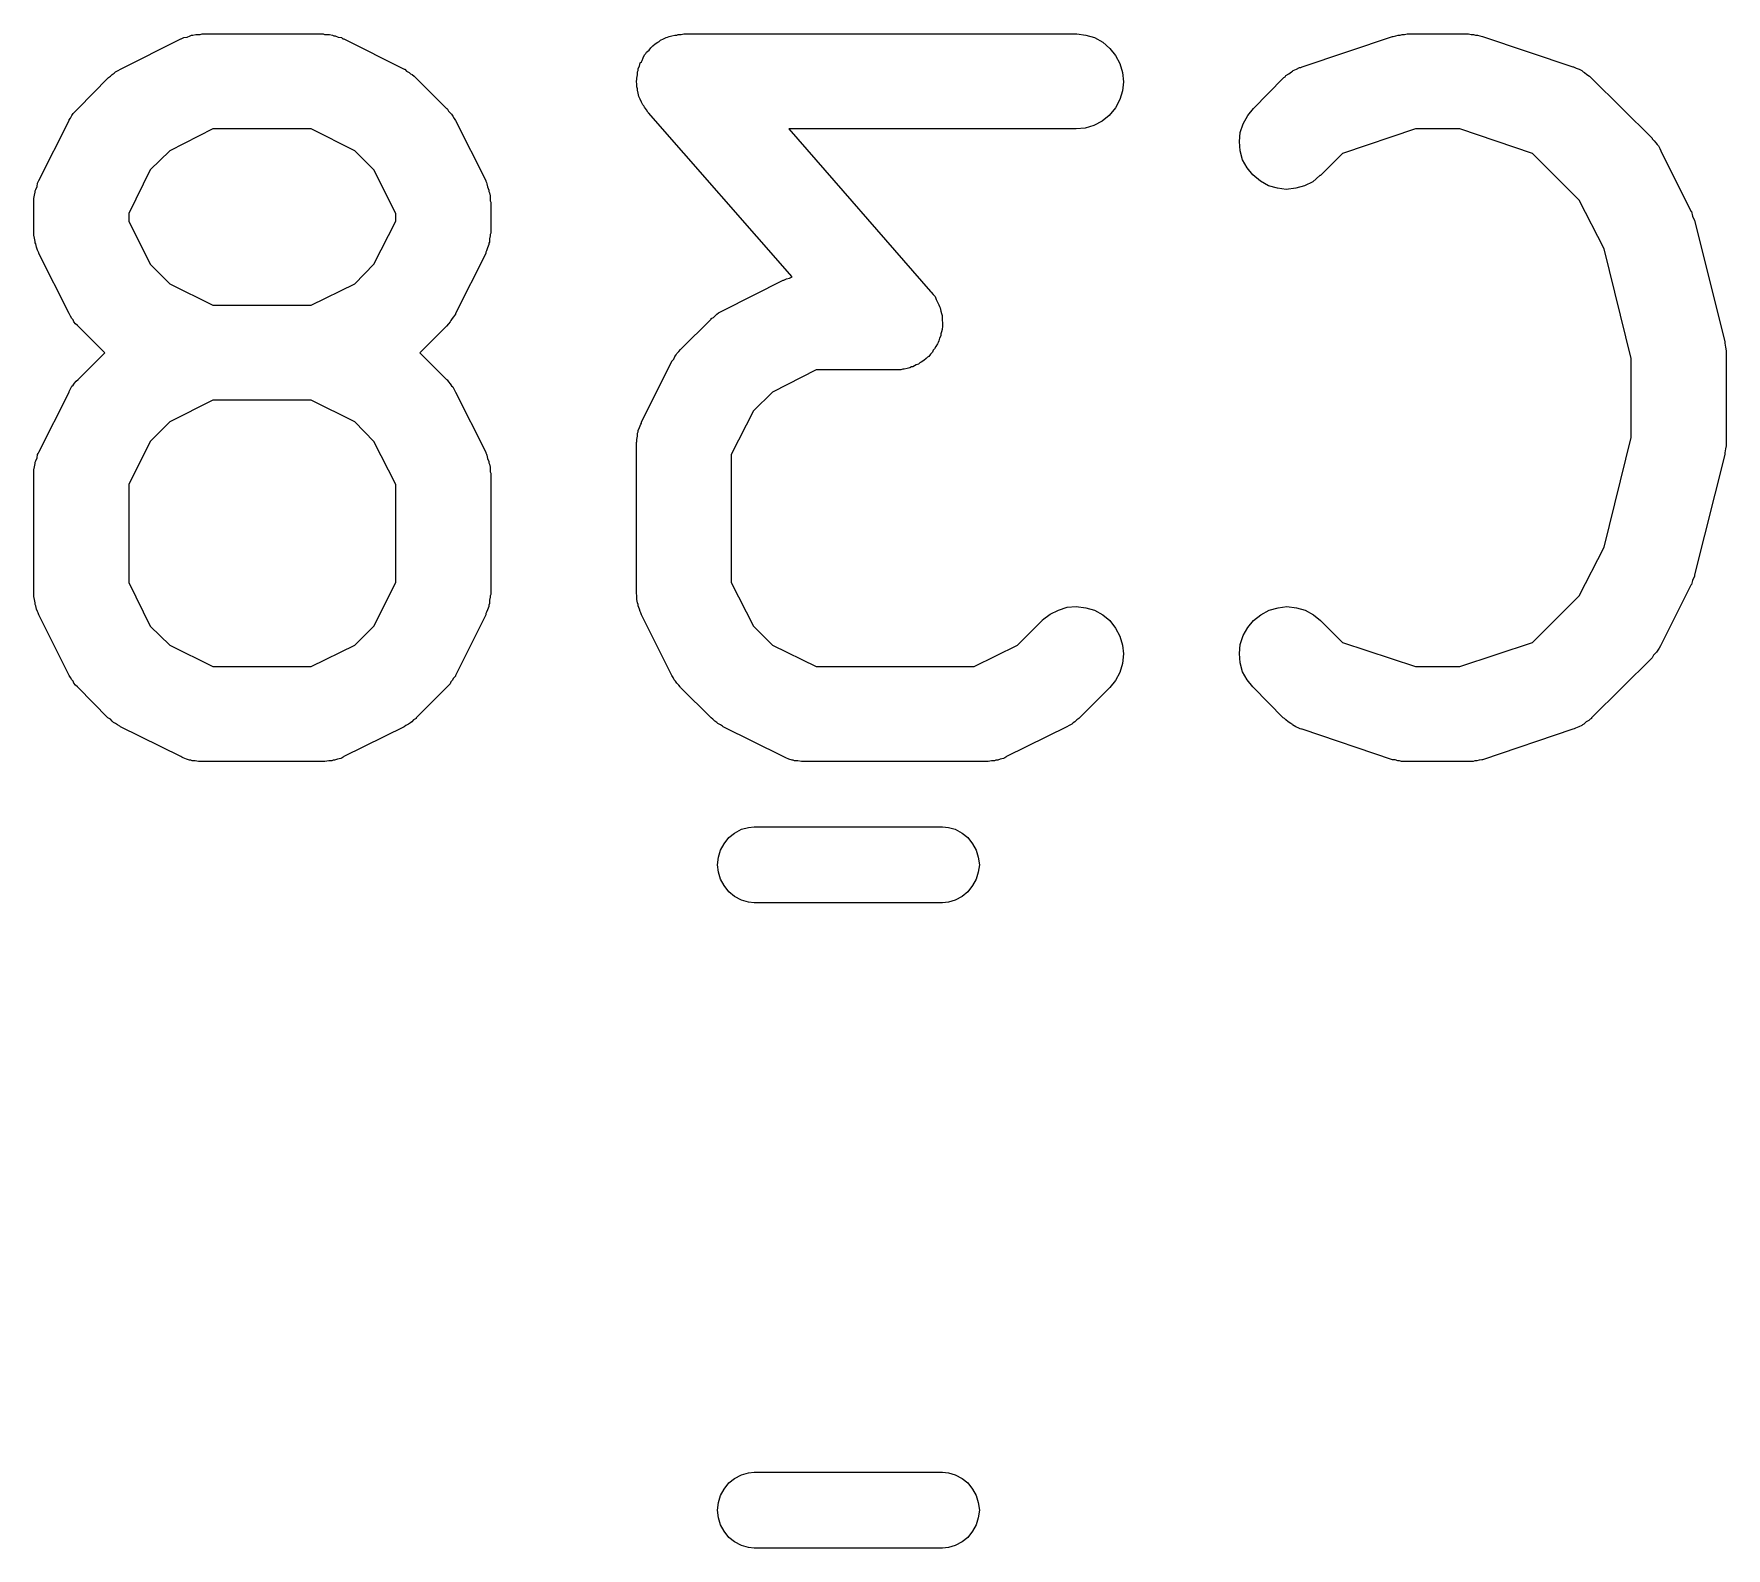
# Model space of a CAD drawing. Extents: x 131.3 to 160.3, y -137 to -94.4.
# Drawn here: x 154.813 to 157.487, y -111.72 to -109.327 of the extents above; entities that cross this region are included whole.
import ezdxf

# ---------------------------------------------------------------- set-up
doc = ezdxf.new("R2010")
doc.units = 0
doc.layers.add('BLACK', color=7, linetype='CONTINUOUS')

msp = doc.modelspace()

# ---------------------------------------------------------------- linework, layer by layer
at = {"layer": 'BLACK', "linetype": 'CONTINUOUS'}
for p, q in [((154.95, -109.383), (155.045, -109.335)), ((155.045, -109.335), (155.046, -109.335)), ((155.046, -109.335), (155.048, -109.334)), ((155.048, -109.334), (155.05, -109.333)), ((155.05, -109.333), (155.055, -109.332)), ((155.055, -109.332), (155.06, -109.33)), ((155.06, -109.33), (155.062, -109.329)), ((155.062, -109.329), (155.064, -109.329)), ((155.064, -109.329), (155.069, -109.328)), ((155.069, -109.328), (155.074, -109.328)), ((155.074, -109.328), (155.076, -109.328)), ((155.076, -109.328), (155.079, -109.327)), ((155.079, -109.327), (155.269, -109.327)), ((155.269, -109.327), (155.27, -109.327)), ((155.27, -109.327), (155.272, -109.328)), ((155.272, -109.328), (155.274, -109.328)), ((155.274, -109.328), (155.28, -109.328)), ((155.28, -109.328), (155.285, -109.329)), ((155.285, -109.329), (155.287, -109.33)), ((155.287, -109.33), (155.289, -109.33)), ((155.289, -109.33), (155.294, -109.332)), ((155.294, -109.332), (155.299, -109.333)), ((155.299, -109.333), (155.301, -109.335)), ((155.301, -109.335), (155.303, -109.335)), ((155.303, -109.335), (155.398, -109.383)), ((155.799, -109.34), (155.801, -109.339)), ((155.801, -109.339), (155.803, -109.337)), ((155.803, -109.337), (155.808, -109.335)), ((155.808, -109.335), (155.812, -109.333)), ((155.812, -109.333), (155.814, -109.332)), ((155.814, -109.332), (155.817, -109.331)), ((155.817, -109.331), (155.821, -109.33)), ((155.821, -109.33), (155.826, -109.329)), ((155.826, -109.329), (155.829, -109.329)), ((155.829, -109.329), (155.831, -109.328)), ((155.831, -109.328), (155.836, -109.328)), ((155.836, -109.328), (155.84, -109.327)), ((155.84, -109.327), (156.46, -109.327)), ((156.46, -109.327), (156.461, -109.327)), ((156.461, -109.327), (156.475, -109.329)), ((156.475, -109.329), (156.489, -109.333)), ((156.489, -109.333), (156.502, -109.34)), ((156.817, -109.379), (156.96, -109.331)), ((156.96, -109.331), (156.961, -109.331)), ((156.961, -109.331), (156.965, -109.33)), ((156.965, -109.33), (156.969, -109.329)), ((156.969, -109.329), (156.972, -109.329)), ((156.972, -109.329), (156.975, -109.328)), ((156.975, -109.328), (156.979, -109.328)), ((156.979, -109.328), (156.983, -109.327)), ((156.983, -109.327), (157.079, -109.327)), ((157.079, -109.327), (157.08, -109.327)), ((157.08, -109.327), (157.084, -109.328)), ((157.084, -109.328), (157.088, -109.328)), ((157.088, -109.328), (157.091, -109.329)), ((157.091, -109.329), (157.094, -109.329)), ((157.094, -109.329), (157.098, -109.33)), ((157.098, -109.33), (157.102, -109.331)), ((157.102, -109.331), (157.245, -109.379)), ((155.774, -109.369), (155.776, -109.365)), ((155.776, -109.365), (155.778, -109.36)), ((155.778, -109.36), (155.78, -109.358)), ((155.78, -109.358), (155.781, -109.356)), ((155.781, -109.356), (155.785, -109.353)), ((155.785, -109.353), (155.788, -109.349)), ((155.788, -109.349), (155.79, -109.347)), ((155.79, -109.347), (155.791, -109.346)), ((155.791, -109.346), (155.795, -109.343)), ((155.795, -109.343), (155.799, -109.34)), ((156.502, -109.34), (156.513, -109.35)), ((156.513, -109.35), (156.522, -109.361)), ((156.522, -109.361), (156.529, -109.374)), ((154.934, -109.394), (154.937, -109.391)), ((154.937, -109.391), (154.94, -109.389)), ((154.94, -109.389), (154.942, -109.387)), ((154.942, -109.387), (154.946, -109.385)), ((154.946, -109.385), (154.95, -109.383)), ((155.398, -109.383), (155.399, -109.383)), ((155.399, -109.383), (155.402, -109.386)), ((155.402, -109.386), (155.406, -109.388)), ((155.406, -109.388), (155.408, -109.39)), ((155.408, -109.39), (155.411, -109.391)), ((155.411, -109.391), (155.414, -109.394)), ((155.766, -109.397), (155.767, -109.392)), ((155.767, -109.387), (155.768, -109.385)), ((155.767, -109.392), (155.767, -109.387)), ((155.768, -109.382), (155.77, -109.378)), ((155.768, -109.385), (155.768, -109.382)), ((155.77, -109.378), (155.771, -109.373)), ((155.771, -109.373), (155.773, -109.371)), ((155.773, -109.371), (155.774, -109.369)), ((156.529, -109.374), (156.533, -109.388)), ((156.533, -109.388), (156.535, -109.403)), ((156.79, -109.395), (156.791, -109.393)), ((156.791, -109.393), (156.796, -109.39)), ((156.796, -109.39), (156.8, -109.387)), ((156.8, -109.387), (156.802, -109.386)), ((156.802, -109.386), (156.803, -109.385)), ((156.803, -109.385), (156.808, -109.383)), ((156.808, -109.383), (156.813, -109.38)), ((156.813, -109.38), (156.815, -109.38)), ((156.815, -109.38), (156.817, -109.379)), ((157.245, -109.379), (157.246, -109.379)), ((157.246, -109.379), (157.248, -109.38)), ((157.248, -109.38), (157.25, -109.381)), ((157.25, -109.381), (157.255, -109.383)), ((157.255, -109.383), (157.259, -109.385)), ((157.259, -109.385), (157.261, -109.387)), ((157.261, -109.387), (157.263, -109.388)), ((157.263, -109.388), (157.267, -109.391)), ((157.267, -109.391), (157.271, -109.394)), ((154.883, -109.445), (154.93, -109.397)), ((154.93, -109.397), (154.931, -109.396)), ((154.931, -109.396), (154.934, -109.394)), ((155.414, -109.394), (155.417, -109.397)), ((155.417, -109.397), (155.465, -109.445)), ((155.765, -109.402), (155.766, -109.399)), ((155.766, -109.407), (155.765, -109.402)), ((155.766, -109.399), (155.766, -109.397)), ((155.766, -109.411), (155.766, -109.407)), ((155.767, -109.414), (155.766, -109.411)), ((155.767, -109.416), (155.767, -109.414)), ((155.768, -109.421), (155.767, -109.416)), ((156.533, -109.417), (156.529, -109.431)), ((156.535, -109.403), (156.533, -109.417)), ((156.74, -109.445), (156.787, -109.397)), ((156.787, -109.397), (156.788, -109.396)), ((156.788, -109.396), (156.79, -109.395)), ((157.271, -109.394), (157.273, -109.396)), ((157.273, -109.396), (157.274, -109.397)), ((157.274, -109.397), (157.37, -109.492)), ((154.88, -109.448), (154.883, -109.445)), ((155.465, -109.445), (155.466, -109.445)), ((155.466, -109.445), (155.468, -109.449)), ((155.769, -109.426), (155.768, -109.421)), ((155.77, -109.428), (155.769, -109.426)), ((155.771, -109.43), (155.77, -109.428)), ((155.773, -109.435), (155.771, -109.43)), ((155.775, -109.439), (155.773, -109.435)), ((155.777, -109.441), (155.775, -109.439)), ((155.778, -109.443), (155.777, -109.441)), ((155.781, -109.447), (155.778, -109.443)), ((156.522, -109.444), (156.512, -109.456)), ((156.529, -109.431), (156.522, -109.444)), ((156.731, -109.456), (156.74, -109.445)), ((154.821, -109.559), (154.869, -109.464)), ((154.869, -109.463), (154.871, -109.46)), ((154.869, -109.464), (154.869, -109.463)), ((154.871, -109.46), (154.873, -109.456)), ((154.873, -109.456), (154.875, -109.453)), ((154.875, -109.453), (154.877, -109.451)), ((154.877, -109.451), (154.88, -109.448)), ((155.468, -109.449), (155.471, -109.452)), ((155.471, -109.452), (155.473, -109.454)), ((155.473, -109.454), (155.475, -109.457)), ((155.475, -109.457), (155.477, -109.461)), ((155.477, -109.461), (155.479, -109.464)), ((155.479, -109.464), (155.527, -109.559)), ((155.783, -109.451), (155.781, -109.447)), ((155.784, -109.452), (155.783, -109.451)), ((156.011, -109.711), (155.784, -109.452)), ((156.488, -109.472), (156.474, -109.476)), ((156.501, -109.465), (156.488, -109.472)), ((156.512, -109.456), (156.501, -109.465)), ((156.719, -109.483), (156.724, -109.469)), ((156.724, -109.469), (156.731, -109.456)), ((155.096, -109.477), (155.028, -109.512)), ((155.251, -109.477), (155.096, -109.477)), ((155.32, -109.512), (155.251, -109.477)), ((156.46, -109.477), (156.006, -109.477)), ((156.006, -109.477), (156.23, -109.734)), ((156.474, -109.476), (156.46, -109.477)), ((156.718, -109.497), (156.719, -109.483)), ((156.719, -109.512), (156.718, -109.497)), ((156.996, -109.477), (156.881, -109.516)), ((157.066, -109.477), (156.996, -109.477)), ((157.181, -109.516), (157.066, -109.477)), ((157.37, -109.492), (157.37, -109.493)), ((157.37, -109.493), (157.373, -109.496)), ((157.373, -109.496), (157.376, -109.499)), ((157.376, -109.499), (157.378, -109.502)), ((155.028, -109.512), (154.997, -109.542)), ((155.35, -109.542), (155.32, -109.512)), ((156.723, -109.526), (156.719, -109.512)), ((156.73, -109.539), (156.723, -109.526)), ((156.881, -109.516), (156.846, -109.551)), ((157.255, -109.59), (157.181, -109.516)), ((157.378, -109.502), (157.38, -109.504)), ((157.38, -109.504), (157.382, -109.508)), ((157.382, -109.508), (157.384, -109.512)), ((157.384, -109.512), (157.431, -109.607)), ((154.997, -109.542), (154.963, -109.611)), ((155.385, -109.611), (155.35, -109.542)), ((156.739, -109.55), (156.73, -109.539)), ((156.751, -109.56), (156.739, -109.55)), ((156.845, -109.551), (156.834, -109.561)), ((156.846, -109.551), (156.845, -109.551)), ((154.814, -109.582), (154.815, -109.577)), ((154.815, -109.575), (154.816, -109.573)), ((154.815, -109.577), (154.815, -109.575)), ((154.816, -109.573), (154.818, -109.568)), ((154.818, -109.568), (154.819, -109.563)), ((154.819, -109.563), (154.82, -109.561)), ((154.82, -109.561), (154.821, -109.559)), ((155.527, -109.559), (155.527, -109.56)), ((155.527, -109.56), (155.528, -109.562)), ((155.528, -109.562), (155.529, -109.564)), ((155.529, -109.564), (155.53, -109.569)), ((155.53, -109.569), (155.532, -109.574)), ((155.532, -109.574), (155.532, -109.576)), ((155.532, -109.576), (155.533, -109.578)), ((155.533, -109.578), (155.534, -109.583)), ((156.764, -109.567), (156.751, -109.56)), ((156.778, -109.571), (156.764, -109.567)), ((156.792, -109.573), (156.778, -109.571)), ((156.807, -109.571), (156.792, -109.573)), ((156.821, -109.567), (156.807, -109.571)), ((156.834, -109.561), (156.821, -109.567)), ((154.813, -109.587), (154.814, -109.582)), ((154.813, -109.59), (154.813, -109.587)), ((154.813, -109.592), (154.813, -109.59)), ((154.813, -109.593), (154.813, -109.592)), ((154.813, -109.64), (154.813, -109.593)), ((155.534, -109.583), (155.534, -109.588)), ((155.534, -109.588), (155.534, -109.591)), ((155.534, -109.591), (155.535, -109.593)), ((155.535, -109.593), (155.535, -109.64)), ((157.294, -109.667), (157.255, -109.59)), ((157.431, -109.607), (157.432, -109.608)), ((154.963, -109.611), (154.963, -109.623)), ((154.963, -109.623), (154.997, -109.691)), ((155.35, -109.691), (155.385, -109.623)), ((155.385, -109.623), (155.385, -109.611)), ((157.432, -109.608), (157.432, -109.608)), ((157.432, -109.608), (157.432, -109.608)), ((157.432, -109.608), (157.434, -109.615)), ((157.434, -109.615), (157.437, -109.622)), ((157.437, -109.622), (157.437, -109.622)), ((157.437, -109.622), (157.437, -109.622)), ((157.437, -109.622), (157.485, -109.813)), ((154.813, -109.643), (154.813, -109.64)), ((154.813, -109.645), (154.813, -109.643)), ((154.814, -109.65), (154.813, -109.645)), ((154.815, -109.655), (154.814, -109.65)), ((154.815, -109.657), (154.815, -109.655)), ((154.816, -109.659), (154.815, -109.657)), ((154.817, -109.664), (154.816, -109.659)), ((155.532, -109.66), (155.53, -109.665)), ((155.533, -109.656), (155.532, -109.658)), ((155.532, -109.658), (155.532, -109.66)), ((155.534, -109.646), (155.533, -109.651)), ((155.533, -109.651), (155.533, -109.656)), ((155.535, -109.642), (155.534, -109.644)), ((155.534, -109.644), (155.534, -109.646)), ((155.535, -109.64), (155.535, -109.642)), ((154.819, -109.669), (154.817, -109.664)), ((154.82, -109.671), (154.819, -109.669)), ((154.821, -109.673), (154.82, -109.671)), ((154.821, -109.674), (154.821, -109.673)), ((154.869, -109.769), (154.821, -109.674)), ((155.527, -109.674), (155.479, -109.769)), ((155.528, -109.67), (155.527, -109.672)), ((155.527, -109.672), (155.527, -109.674)), ((155.53, -109.665), (155.528, -109.67)), ((157.337, -109.84), (157.294, -109.667)), ((154.997, -109.691), (155.028, -109.722)), ((155.32, -109.722), (155.35, -109.691)), ((156, -109.715), (156.002, -109.714)), ((156.002, -109.714), (156.007, -109.713)), ((156.007, -109.713), (156.011, -109.711)), ((155.028, -109.722), (155.096, -109.756)), ((155.251, -109.756), (155.32, -109.722)), ((155.902, -109.764), (155.997, -109.716)), ((155.997, -109.716), (155.998, -109.716)), ((155.998, -109.716), (156, -109.715)), ((156.23, -109.734), (156.231, -109.735)), ((156.231, -109.735), (156.234, -109.739)), ((156.234, -109.739), (156.237, -109.742)), ((155.096, -109.756), (155.251, -109.756)), ((155.895, -109.768), (155.899, -109.766)), ((155.899, -109.766), (155.902, -109.764)), ((156.237, -109.742), (156.238, -109.745)), ((156.238, -109.745), (156.239, -109.747)), ((156.239, -109.747), (156.241, -109.751)), ((156.241, -109.751), (156.243, -109.755)), ((156.243, -109.755), (156.244, -109.758)), ((156.244, -109.758), (156.245, -109.76)), ((156.245, -109.76), (156.246, -109.765)), ((156.246, -109.765), (156.247, -109.769)), ((154.871, -109.773), (154.869, -109.769)), ((154.873, -109.777), (154.871, -109.773)), ((154.875, -109.779), (154.873, -109.777)), ((154.876, -109.782), (154.875, -109.779)), ((154.879, -109.785), (154.876, -109.782)), ((154.882, -109.788), (154.879, -109.785)), ((154.883, -109.789), (154.882, -109.788)), ((154.925, -109.831), (154.883, -109.789)), ((155.465, -109.789), (155.423, -109.831)), ((155.468, -109.785), (155.465, -109.789)), ((155.471, -109.782), (155.468, -109.785)), ((155.472, -109.78), (155.471, -109.782)), ((155.474, -109.777), (155.472, -109.78)), ((155.476, -109.774), (155.474, -109.777)), ((155.479, -109.77), (155.476, -109.774)), ((155.479, -109.769), (155.479, -109.77)), ((155.835, -109.826), (155.883, -109.778)), ((155.883, -109.777), (155.887, -109.775)), ((155.883, -109.778), (155.883, -109.777)), ((155.887, -109.775), (155.89, -109.772)), ((155.89, -109.772), (155.892, -109.77)), ((155.892, -109.77), (155.895, -109.768)), ((156.247, -109.769), (156.248, -109.772)), ((156.248, -109.794), (156.247, -109.798)), ((156.248, -109.772), (156.248, -109.774)), ((156.248, -109.774), (156.248, -109.779)), ((156.248, -109.779), (156.249, -109.784)), ((156.249, -109.789), (156.248, -109.794)), ((156.249, -109.784), (156.249, -109.786)), ((156.249, -109.786), (156.249, -109.789)), ((156.238, -109.821), (156.236, -109.825)), ((156.241, -109.817), (156.238, -109.821)), ((156.242, -109.815), (156.241, -109.817)), ((156.243, -109.812), (156.242, -109.815)), ((156.244, -109.808), (156.243, -109.812)), ((156.246, -109.804), (156.244, -109.808)), ((156.247, -109.798), (156.246, -109.801)), ((156.246, -109.801), (156.246, -109.804)), ((157.485, -109.813), (157.485, -109.814)), ((157.485, -109.814), (157.485, -109.815)), ((157.485, -109.815), (157.485, -109.816)), ((157.485, -109.816), (157.486, -109.822)), ((154.883, -109.873), (154.925, -109.831)), ((155.423, -109.831), (155.465, -109.873)), ((155.773, -109.94), (155.821, -109.845)), ((155.821, -109.844), (155.824, -109.841)), ((155.821, -109.845), (155.821, -109.844)), ((155.824, -109.841), (155.826, -109.837)), ((155.826, -109.837), (155.828, -109.834)), ((155.828, -109.834), (155.829, -109.832)), ((155.829, -109.832), (155.832, -109.829)), ((155.832, -109.829), (155.835, -109.826)), ((156.213, -109.847), (156.211, -109.849)), ((156.215, -109.846), (156.213, -109.847)), ((156.219, -109.843), (156.215, -109.846)), ((156.223, -109.84), (156.219, -109.843)), ((156.225, -109.838), (156.223, -109.84)), ((156.227, -109.837), (156.225, -109.838)), ((156.23, -109.833), (156.227, -109.837)), ((156.233, -109.83), (156.23, -109.833)), ((156.234, -109.827), (156.233, -109.83)), ((156.236, -109.825), (156.234, -109.827)), ((157.337, -109.965), (157.337, -109.84)), ((157.486, -109.822), (157.487, -109.828)), ((157.487, -109.828), (157.487, -109.83)), ((157.487, -109.83), (157.487, -109.831)), ((157.487, -109.831), (157.487, -109.974)), ((154.88, -109.876), (154.883, -109.873)), ((155.465, -109.873), (155.466, -109.874)), ((155.466, -109.874), (155.468, -109.877)), ((156.049, -109.858), (155.98, -109.893)), ((156.174, -109.858), (156.049, -109.858)), ((156.178, -109.858), (156.174, -109.858)), ((156.183, -109.858), (156.178, -109.858)), ((156.186, -109.857), (156.183, -109.858)), ((156.188, -109.857), (156.186, -109.857)), ((156.193, -109.856), (156.188, -109.857)), ((156.197, -109.855), (156.193, -109.856)), ((156.2, -109.853), (156.197, -109.855)), ((156.202, -109.853), (156.2, -109.853)), ((156.207, -109.85), (156.202, -109.853)), ((156.211, -109.849), (156.207, -109.85)), ((154.821, -109.988), (154.869, -109.893)), ((154.869, -109.892), (154.871, -109.888)), ((154.869, -109.893), (154.869, -109.892)), ((154.871, -109.888), (154.873, -109.884)), ((154.873, -109.884), (154.875, -109.882)), ((154.875, -109.882), (154.877, -109.879)), ((154.877, -109.879), (154.88, -109.876)), ((155.468, -109.877), (155.471, -109.88)), ((155.471, -109.88), (155.473, -109.883)), ((155.473, -109.883), (155.475, -109.885)), ((155.475, -109.885), (155.477, -109.889)), ((155.477, -109.889), (155.479, -109.893)), ((155.479, -109.893), (155.527, -109.988)), ((155.98, -109.893), (155.95, -109.923)), ((155.096, -109.906), (155.028, -109.94)), ((155.251, -109.906), (155.096, -109.906)), ((155.32, -109.94), (155.251, -109.906)), ((155.95, -109.923), (155.915, -109.992)), ((155.028, -109.94), (154.997, -109.971)), ((155.35, -109.971), (155.32, -109.94)), ((155.768, -109.954), (155.77, -109.949)), ((155.768, -109.956), (155.768, -109.954)), ((155.77, -109.949), (155.772, -109.944)), ((155.772, -109.944), (155.773, -109.942)), ((155.773, -109.942), (155.773, -109.94)), ((154.997, -109.971), (154.963, -110.039)), ((155.385, -110.039), (155.35, -109.971)), ((155.765, -109.973), (155.766, -109.971)), ((155.765, -109.974), (155.765, -109.973)), ((155.765, -110.212), (155.765, -109.974)), ((155.766, -109.968), (155.767, -109.963)), ((155.766, -109.971), (155.766, -109.968)), ((155.767, -109.958), (155.768, -109.956)), ((155.767, -109.963), (155.767, -109.958)), ((157.294, -110.138), (157.337, -109.965)), ((157.487, -109.978), (157.486, -109.983)), ((157.487, -109.974), (157.487, -109.975)), ((157.487, -109.975), (157.487, -109.976)), ((157.487, -109.976), (157.487, -109.978)), ((154.814, -110.011), (154.815, -110.006)), ((154.815, -110.004), (154.816, -110.002)), ((154.815, -110.006), (154.815, -110.004)), ((154.816, -110.002), (154.818, -109.997)), ((154.818, -109.997), (154.819, -109.992)), ((154.819, -109.992), (154.82, -109.99)), ((154.82, -109.99), (154.821, -109.988)), ((155.527, -109.988), (155.527, -109.989)), ((155.527, -109.989), (155.528, -109.991)), ((155.528, -109.991), (155.529, -109.993)), ((155.529, -109.993), (155.53, -109.998)), ((155.53, -109.998), (155.532, -110.003)), ((155.532, -110.003), (155.532, -110.005)), ((155.532, -110.005), (155.533, -110.007)), ((155.533, -110.007), (155.534, -110.012)), ((155.915, -109.992), (155.915, -110.194)), ((157.485, -109.992), (157.437, -110.182)), ((157.486, -109.983), (157.485, -109.989)), ((157.485, -109.989), (157.485, -109.991)), ((157.485, -109.991), (157.485, -109.992)), ((154.813, -110.016), (154.814, -110.011)), ((154.813, -110.018), (154.813, -110.016)), ((154.813, -110.02), (154.813, -110.018)), ((154.813, -110.021), (154.813, -110.02)), ((154.813, -110.212), (154.813, -110.021)), ((155.534, -110.012), (155.534, -110.017)), ((155.534, -110.017), (155.534, -110.019)), ((155.534, -110.019), (155.535, -110.021)), ((155.535, -110.021), (155.535, -110.212)), ((154.963, -110.039), (154.963, -110.194)), ((155.385, -110.194), (155.385, -110.039)), ((157.255, -110.215), (157.294, -110.138)), ((154.963, -110.194), (154.997, -110.263)), ((155.35, -110.263), (155.385, -110.194)), ((155.915, -110.194), (155.95, -110.263)), ((157.434, -110.191), (157.432, -110.197)), ((157.437, -110.184), (157.434, -110.191)), ((157.437, -110.182), (157.437, -110.183)), ((157.437, -110.183), (157.437, -110.184)), ((157.437, -110.184), (157.437, -110.184)), ((154.813, -110.214), (154.813, -110.212)), ((154.813, -110.216), (154.813, -110.214)), ((154.814, -110.221), (154.813, -110.216)), ((154.815, -110.226), (154.814, -110.221)), ((155.534, -110.217), (155.533, -110.222)), ((155.533, -110.222), (155.533, -110.227)), ((155.535, -110.213), (155.534, -110.215)), ((155.534, -110.215), (155.534, -110.217)), ((155.535, -110.212), (155.535, -110.213)), ((155.766, -110.214), (155.765, -110.212)), ((155.766, -110.216), (155.766, -110.214)), ((155.766, -110.221), (155.766, -110.216)), ((155.767, -110.226), (155.766, -110.221)), ((157.181, -110.289), (157.255, -110.215)), ((157.431, -110.198), (157.384, -110.293)), ((157.432, -110.197), (157.431, -110.198)), ((157.431, -110.198), (157.431, -110.198)), ((154.815, -110.229), (154.815, -110.226)), ((154.816, -110.231), (154.815, -110.229)), ((154.817, -110.236), (154.816, -110.231)), ((154.819, -110.24), (154.817, -110.236)), ((154.82, -110.242), (154.819, -110.24)), ((154.821, -110.245), (154.82, -110.242)), ((154.869, -110.341), (154.821, -110.245)), ((154.821, -110.245), (154.821, -110.245)), ((155.527, -110.245), (155.479, -110.341)), ((155.528, -110.241), (155.527, -110.243)), ((155.527, -110.243), (155.527, -110.245)), ((155.53, -110.237), (155.528, -110.241)), ((155.532, -110.232), (155.53, -110.237)), ((155.533, -110.227), (155.532, -110.23)), ((155.532, -110.23), (155.532, -110.232)), ((155.768, -110.229), (155.767, -110.226)), ((155.768, -110.231), (155.768, -110.229)), ((155.77, -110.236), (155.768, -110.231)), ((155.771, -110.24), (155.77, -110.236)), ((155.772, -110.242), (155.771, -110.24)), ((155.773, -110.245), (155.772, -110.242)), ((155.821, -110.341), (155.773, -110.245)), ((155.773, -110.245), (155.773, -110.245)), ((156.407, -110.253), (156.419, -110.244)), ((156.419, -110.244), (156.432, -110.238)), ((156.432, -110.238), (156.446, -110.233)), ((156.446, -110.233), (156.46, -110.232)), ((156.46, -110.232), (156.475, -110.234)), ((156.475, -110.234), (156.489, -110.238)), ((156.489, -110.238), (156.502, -110.245)), ((156.502, -110.245), (156.513, -110.254)), ((156.74, -110.254), (156.752, -110.245)), ((156.752, -110.245), (156.765, -110.238)), ((156.765, -110.238), (156.779, -110.234)), ((156.779, -110.234), (156.793, -110.232)), ((156.793, -110.232), (156.808, -110.234)), ((156.808, -110.234), (156.822, -110.238)), ((156.822, -110.238), (156.835, -110.245)), ((156.835, -110.245), (156.846, -110.254)), ((154.997, -110.263), (155.028, -110.293)), ((155.32, -110.293), (155.35, -110.263)), ((155.95, -110.263), (155.98, -110.293)), ((156.367, -110.293), (156.406, -110.254)), ((156.406, -110.254), (156.407, -110.253)), ((156.513, -110.254), (156.522, -110.266)), ((156.522, -110.266), (156.529, -110.279)), ((156.724, -110.278), (156.731, -110.265)), ((156.731, -110.265), (156.74, -110.254)), ((156.846, -110.254), (156.881, -110.289)), ((155.028, -110.293), (155.096, -110.327)), ((155.251, -110.327), (155.32, -110.293)), ((155.98, -110.293), (156.049, -110.327)), ((156.299, -110.327), (156.367, -110.293)), ((156.529, -110.279), (156.533, -110.293)), ((156.533, -110.293), (156.535, -110.307)), ((156.718, -110.306), (156.719, -110.292)), ((156.719, -110.292), (156.724, -110.278)), ((156.881, -110.289), (156.996, -110.327)), ((157.066, -110.327), (157.181, -110.289)), ((157.379, -110.301), (157.377, -110.304)), ((157.381, -110.298), (157.379, -110.301)), ((157.383, -110.294), (157.381, -110.298)), ((157.384, -110.293), (157.383, -110.294)), ((155.096, -110.327), (155.251, -110.327)), ((156.049, -110.327), (156.299, -110.327)), ((156.533, -110.322), (156.529, -110.336)), ((156.535, -110.307), (156.533, -110.322)), ((156.719, -110.321), (156.718, -110.306)), ((156.723, -110.335), (156.719, -110.321)), ((156.996, -110.327), (157.066, -110.327)), ((157.37, -110.313), (157.274, -110.408)), ((157.372, -110.309), (157.37, -110.313)), ((157.375, -110.306), (157.372, -110.309)), ((157.377, -110.304), (157.375, -110.306)), ((154.871, -110.344), (154.869, -110.341)), ((154.873, -110.348), (154.871, -110.344)), ((154.875, -110.35), (154.873, -110.348)), ((154.876, -110.353), (154.875, -110.35)), ((154.879, -110.356), (154.876, -110.353)), ((155.471, -110.354), (155.468, -110.357)), ((155.472, -110.351), (155.471, -110.354)), ((155.474, -110.349), (155.472, -110.351)), ((155.476, -110.345), (155.474, -110.349)), ((155.479, -110.342), (155.476, -110.345)), ((155.479, -110.341), (155.479, -110.342)), ((155.823, -110.344), (155.821, -110.341)), ((155.825, -110.348), (155.823, -110.344)), ((155.827, -110.35), (155.825, -110.348)), ((155.829, -110.353), (155.827, -110.35)), ((155.832, -110.356), (155.829, -110.353)), ((156.522, -110.349), (156.513, -110.36)), ((156.529, -110.336), (156.522, -110.349)), ((156.73, -110.348), (156.723, -110.335)), ((156.739, -110.359), (156.73, -110.348)), ((154.882, -110.359), (154.879, -110.356)), ((154.883, -110.36), (154.882, -110.359)), ((154.93, -110.408), (154.883, -110.36)), ((155.465, -110.36), (155.417, -110.408)), ((155.468, -110.357), (155.465, -110.36)), ((155.834, -110.359), (155.832, -110.356)), ((155.835, -110.36), (155.834, -110.359)), ((155.883, -110.408), (155.835, -110.36)), ((156.513, -110.36), (156.465, -110.408)), ((156.74, -110.36), (156.739, -110.359)), ((156.787, -110.408), (156.74, -110.36)), ((154.934, -110.41), (154.93, -110.408)), ((155.417, -110.409), (155.413, -110.411)), ((155.417, -110.408), (155.417, -110.409)), ((155.886, -110.41), (155.883, -110.408)), ((156.464, -110.409), (156.461, -110.411)), ((156.465, -110.408), (156.464, -110.409)), ((156.789, -110.409), (156.787, -110.408)), ((156.791, -110.411), (156.789, -110.409)), ((157.274, -110.409), (157.272, -110.41)), ((157.274, -110.408), (157.274, -110.409)), ((154.937, -110.413), (154.934, -110.41)), ((154.939, -110.415), (154.937, -110.413)), ((154.942, -110.417), (154.939, -110.415)), ((154.945, -110.419), (154.942, -110.417)), ((154.949, -110.421), (154.945, -110.419)), ((154.95, -110.422), (154.949, -110.421)), ((155.045, -110.469), (154.95, -110.422)), ((155.398, -110.422), (155.303, -110.469)), ((155.401, -110.42), (155.398, -110.422)), ((155.405, -110.418), (155.401, -110.42)), ((155.408, -110.416), (155.405, -110.418)), ((155.41, -110.414), (155.408, -110.416)), ((155.413, -110.411), (155.41, -110.414)), ((155.889, -110.413), (155.886, -110.41)), ((155.892, -110.415), (155.889, -110.413)), ((155.894, -110.417), (155.892, -110.415)), ((155.898, -110.419), (155.894, -110.417)), ((155.901, -110.421), (155.898, -110.419)), ((155.902, -110.422), (155.901, -110.421)), ((155.997, -110.469), (155.902, -110.422)), ((156.445, -110.422), (156.35, -110.469)), ((156.449, -110.42), (156.445, -110.422)), ((156.453, -110.418), (156.449, -110.42)), ((156.455, -110.416), (156.453, -110.418)), ((156.458, -110.414), (156.455, -110.416)), ((156.461, -110.411), (156.458, -110.414)), ((156.795, -110.414), (156.791, -110.411)), ((156.799, -110.417), (156.795, -110.414)), ((156.801, -110.418), (156.799, -110.417)), ((156.802, -110.419), (156.801, -110.418)), ((156.807, -110.422), (156.802, -110.419)), ((156.812, -110.424), (156.807, -110.422)), ((156.814, -110.425), (156.812, -110.424)), ((156.816, -110.426), (156.814, -110.425)), ((156.817, -110.426), (156.816, -110.426)), ((156.96, -110.474), (156.817, -110.426)), ((157.245, -110.426), (157.102, -110.474)), ((157.247, -110.425), (157.245, -110.426)), ((157.249, -110.424), (157.247, -110.425)), ((157.254, -110.422), (157.249, -110.424)), ((157.259, -110.42), (157.254, -110.422)), ((157.26, -110.419), (157.259, -110.42)), ((157.262, -110.418), (157.26, -110.419)), ((157.266, -110.414), (157.262, -110.418)), ((157.27, -110.412), (157.266, -110.414)), ((157.272, -110.41), (157.27, -110.412)), ((155.047, -110.47), (155.045, -110.469)), ((155.049, -110.471), (155.047, -110.47)), ((155.054, -110.473), (155.049, -110.471)), ((155.059, -110.475), (155.054, -110.473)), ((155.061, -110.475), (155.059, -110.475)), ((155.063, -110.476), (155.061, -110.475)), ((155.068, -110.476), (155.063, -110.476)), ((155.073, -110.477), (155.068, -110.476)), ((155.075, -110.477), (155.073, -110.477)), ((155.078, -110.477), (155.075, -110.477)), ((155.079, -110.477), (155.078, -110.477)), ((155.269, -110.477), (155.079, -110.477)), ((155.271, -110.477), (155.269, -110.477)), ((155.273, -110.477), (155.271, -110.477)), ((155.279, -110.476), (155.273, -110.477)), ((155.284, -110.476), (155.279, -110.476)), ((155.286, -110.475), (155.284, -110.476)), ((155.288, -110.475), (155.286, -110.475)), ((155.293, -110.473), (155.288, -110.475)), ((155.298, -110.472), (155.293, -110.473)), ((155.3, -110.471), (155.298, -110.472)), ((155.302, -110.47), (155.3, -110.471)), ((155.303, -110.469), (155.302, -110.47)), ((155.999, -110.47), (155.997, -110.469)), ((156.001, -110.471), (155.999, -110.47)), ((156.006, -110.473), (156.001, -110.471)), ((156.011, -110.475), (156.006, -110.473)), ((156.013, -110.475), (156.011, -110.475)), ((156.015, -110.476), (156.013, -110.475)), ((156.02, -110.476), (156.015, -110.476)), ((156.026, -110.477), (156.02, -110.476)), ((156.028, -110.477), (156.026, -110.477)), ((156.03, -110.477), (156.028, -110.477)), ((156.031, -110.477), (156.03, -110.477)), ((156.317, -110.477), (156.031, -110.477)), ((156.319, -110.477), (156.317, -110.477)), ((156.321, -110.477), (156.319, -110.477)), ((156.326, -110.476), (156.321, -110.477)), ((156.331, -110.476), (156.326, -110.476)), ((156.333, -110.475), (156.331, -110.476)), ((156.336, -110.475), (156.333, -110.475)), ((156.34, -110.473), (156.336, -110.475)), ((156.345, -110.472), (156.34, -110.473)), ((156.347, -110.471), (156.345, -110.472)), ((156.349, -110.47), (156.347, -110.471)), ((156.35, -110.469), (156.349, -110.47)), ((156.964, -110.474), (156.96, -110.474)), ((156.968, -110.476), (156.964, -110.474)), ((156.971, -110.476), (156.968, -110.476)), ((156.974, -110.477), (156.971, -110.476)), ((156.978, -110.477), (156.974, -110.477)), ((156.982, -110.477), (156.978, -110.477)), ((156.983, -110.477), (156.982, -110.477)), ((157.079, -110.477), (156.983, -110.477)), ((157.083, -110.477), (157.079, -110.477)), ((157.087, -110.477), (157.083, -110.477)), ((157.09, -110.476), (157.087, -110.477)), ((157.093, -110.476), (157.09, -110.476)), ((157.097, -110.475), (157.093, -110.476)), ((157.101, -110.474), (157.097, -110.475)), ((157.102, -110.474), (157.101, -110.474)), ((155.911, -110.597), (155.92, -110.59)), ((155.92, -110.59), (155.931, -110.584)), ((155.931, -110.584), (155.942, -110.581)), ((155.942, -110.581), (155.951, -110.58)), ((155.951, -110.58), (156.249, -110.58)), ((156.249, -110.58), (156.258, -110.581)), ((156.258, -110.581), (156.269, -110.584)), ((156.269, -110.584), (156.28, -110.59)), ((156.28, -110.59), (156.289, -110.597)), ((155.895, -110.628), (155.898, -110.617)), ((155.898, -110.617), (155.904, -110.607)), ((155.904, -110.607), (155.911, -110.597)), ((156.289, -110.597), (156.296, -110.607)), ((156.296, -110.607), (156.302, -110.617)), ((156.302, -110.617), (156.305, -110.628)), ((155.893, -110.64), (155.895, -110.628)), ((155.895, -110.652), (155.893, -110.64)), ((156.305, -110.628), (156.307, -110.64)), ((156.307, -110.64), (156.305, -110.652)), ((155.898, -110.663), (155.895, -110.652)), ((155.904, -110.673), (155.898, -110.663)), ((155.911, -110.683), (155.904, -110.673)), ((156.296, -110.673), (156.289, -110.683)), ((156.302, -110.663), (156.296, -110.673)), ((156.305, -110.652), (156.302, -110.663)), ((155.92, -110.69), (155.911, -110.683)), ((155.931, -110.696), (155.92, -110.69)), ((155.942, -110.699), (155.931, -110.696)), ((155.951, -110.7), (155.942, -110.699)), ((156.249, -110.7), (155.951, -110.7)), ((156.258, -110.699), (156.249, -110.7)), ((156.269, -110.696), (156.258, -110.699)), ((156.28, -110.69), (156.269, -110.696)), ((156.289, -110.683), (156.28, -110.69)), ((155.911, -111.617), (155.92, -111.61)), ((155.92, -111.61), (155.931, -111.604)), ((155.931, -111.604), (155.942, -111.601)), ((155.942, -111.601), (155.951, -111.6)), ((155.951, -111.6), (156.249, -111.6)), ((156.249, -111.6), (156.258, -111.601)), ((156.258, -111.601), (156.269, -111.604)), ((156.269, -111.604), (156.28, -111.61)), ((156.28, -111.61), (156.289, -111.617)), ((155.895, -111.648), (155.898, -111.637)), ((155.898, -111.637), (155.904, -111.627)), ((155.904, -111.627), (155.911, -111.617)), ((156.289, -111.617), (156.296, -111.627)), ((156.296, -111.627), (156.302, -111.637)), ((156.302, -111.637), (156.305, -111.648)), ((155.893, -111.66), (155.895, -111.648)), ((155.895, -111.672), (155.893, -111.66)), ((156.305, -111.648), (156.307, -111.66)), ((156.307, -111.66), (156.305, -111.672)), ((155.898, -111.683), (155.895, -111.672)), ((155.904, -111.693), (155.898, -111.683)), ((156.302, -111.683), (156.296, -111.693)), ((156.305, -111.672), (156.302, -111.683)), ((155.911, -111.703), (155.904, -111.693)), ((155.92, -111.71), (155.911, -111.703)), ((155.931, -111.716), (155.92, -111.71)), ((155.942, -111.719), (155.931, -111.716)), ((155.951, -111.72), (155.942, -111.719)), ((156.258, -111.719), (156.249, -111.72)), ((156.269, -111.716), (156.258, -111.719)), ((156.28, -111.71), (156.269, -111.716)), ((156.289, -111.703), (156.28, -111.71)), ((156.296, -111.693), (156.289, -111.703)), ((156.249, -111.72), (155.951, -111.72))]:
    msp.add_line(p, q, dxfattribs=at)

doc.saveas('drawing.dxf')
